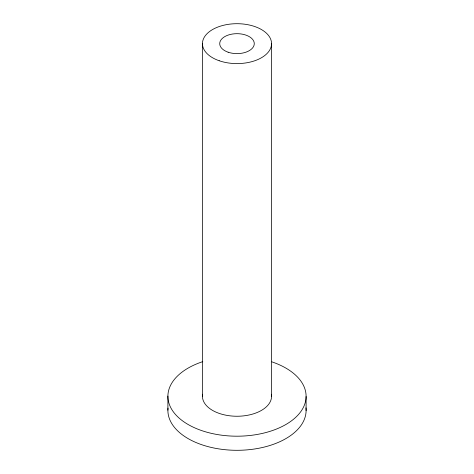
<?xml version="1.0" encoding="UTF-8"?>
<svg xmlns="http://www.w3.org/2000/svg" width="474" height="474" viewBox="0 0 474 474"><rect width="100%" height="100%" fill="white"/><g stroke="black" fill="none" stroke-linecap="round" stroke-linejoin="round"><path stroke-width="0.71" d="M306.103 396.519L306.103 410.62M271.555 43.649L271.555 396.3M202.445 43.649L202.445 396.3M167.897 396.08L167.897 410.188M271.88 361.858A69.103 39.899 0 0 1 289.691 422.109A69.103 39.899 0 0 1 183.823 421.777A69.103 39.899 0 0 1 202.777 361.638M305.961 407.841A69.103 39.899 0 0 1 237.225 450.3A69.103 39.899 0 0 1 168.009 408.096M271.365 394.214A34.555 19.949 0 0 1 237 416.249A34.555 19.949 0 0 1 202.635 394.214M228.142 52.211A17.277 9.972 0 0 0 254.271 43.798A17.277 9.972 0 0 0 228.587 34.94A17.277 9.972 0 0 0 228.142 52.211M219.207 60.749A34.555 19.949 0 0 0 271.549 43.999A34.555 19.949 0 0 0 220.25 26.2A34.555 19.949 0 0 0 219.207 60.749"/></g></svg>
